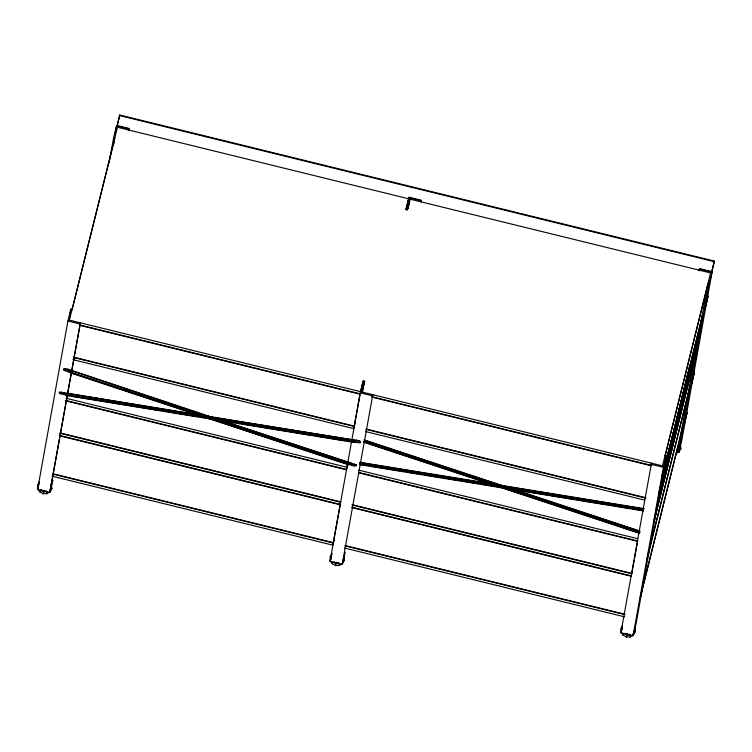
<?xml version="1.0" encoding="UTF-8"?>
<svg xmlns="http://www.w3.org/2000/svg" width="752" height="752" viewBox="0 0 752 752"><rect width="100%" height="100%" fill="white"/><g stroke="black" fill="none" stroke-linecap="round" stroke-linejoin="round"><path stroke-width="1.13" d="M50.13 491.009L52.8 480.302L49.792 492.438L37.6 489.439L67.906 321.01L70.867 309.147L72.042 309.439M69.41 317.222L70.867 309.147M46.643 491.047L43.71 491.094L43.842 490.36M49.792 492.438L67.229 395.533M67.642 393.221L80.379 322.862L67.746 393.117M109.04 163.081L113.608 137.701L116.569 125.838L128.761 128.836L128.47 129.983M50.083 491.291L67.332 395.42M115.112 133.912L116.569 125.838M113.543 144.901L114.793 137.992L113.608 137.701M116.673 127.708L117.058 125.518L129.25 128.517L128.874 130.049M117.049 126.176L119.7 114.99L714.4 261.085L711.749 272.271M117.622 123.713L117.528 124.259L118.29 121.034M118.769 119.126L118.675 119.671L119.7 114.99M333.738 540.829L332.807 545.153L51.982 476.166M340.459 503.21L333.268 542.606L52.903 473.732M65.612 400.421L346.437 469.417L347.631 464.012M354.972 423.244L353.769 428.64L72.953 359.653M364.288 383.482L364.682 381.292L363.103 380.907L360.039 393.804L79.214 324.817M345.177 552.41L342.216 564.273L330.025 561.283L360.33 392.854L363.291 380.991M362.464 385.607L363.084 382.138M362.605 391.642L363.225 388.192M363.639 385.889L364.466 381.283L361.797 391.989L662.493 465.864L710.593 272.957L409.887 199.12L407.217 209.836L406.033 209.545L408.994 197.682L421.186 200.681L420.904 201.827M339.067 562.891L336.135 562.928L336.266 562.205M342.216 564.273L372.813 394.697L372.522 395.843L360.33 392.854M408.515 199.402L408.909 197.221L421.487 200.314L421.111 201.837M408.167 202.297L408.994 197.682M408.233 208.332L409.06 203.726M620.889 632.733L651.486 463.157L651.194 464.313L663.396 467.302L633.09 635.731L620.889 632.733L622.299 627.027M634.237 560.174L631.793 573.738L351.748 504.94M634.641 557.918L637.282 543.226M629.932 634.35L626.999 634.387L627.13 633.663M699.172 270.814L699.567 268.624L711.759 271.622L714.4 261.085M665.172 455.148L666.347 455.439L636.042 623.869L633.09 635.731M677.608 452.14L707.914 283.711L709.098 284.002L678.793 452.422L676.574 451.877M679.545 447.073L679.676 446.35M691.868 382.185L691.473 384.366L693.006 378.247M705.489 306.459L705.103 308.64L708.13 295.921L707.397 298.967M684.809 421.985L684.912 421.44M705.78 305.472L705.874 304.927M692.329 380.926L692.432 380.38M706.25 303.554L706.354 303.009M712.229 270.363L712.323 269.818M699.576 270.288L699.858 269.141L712.05 272.13L681.744 440.559L678.793 452.422M686.435 415.48L687.168 412.434L684.132 425.153M693.476 376.338L693.579 375.784M713.375 265.766L713.469 265.221M43.127 493.716L43.522 491.855L40.58 490.266L39.818 491.921L43.127 493.716L46.897 493.66L50.121 491.78L51.926 488.565L51.258 484.015M335.561 565.551L335.947 563.699L333.004 562.101L332.243 563.765L335.561 565.551L339.331 565.504L342.545 563.615L344.35 560.409L344.266 556.724M626.425 637.01L626.811 635.158L623.869 633.56L623.117 635.224L626.425 637.01L630.195 636.963L633.41 635.073L635.224 631.859L634.547 627.309L635.224 631.859M674.572 427.813L688.024 372.09M688.578 369.815L689.396 366.403M656.252 508.841L673.002 439.478M673.548 437.203L675.08 430.99M675.747 428.104L700.187 327.712L699.398 327.515M654.719 517.818L700.187 327.712M72.098 309.824L114.53 139.637M206.048 417.36L70.256 372.475L65.424 370.811L63.459 369.749L63.657 368.988L64.794 368.555L67.906 369.166L213.53 417.708M63.459 369.749L64.794 368.555M69.175 395.637L60.226 393.719L59.314 392.779L59.511 392.018L202.222 415.64M65.424 370.811L65.612 370.04M60.226 393.719L60.414 392.958M59.314 392.779L61.467 392.732L61.655 391.971M37.6 489.439L39.48 481.891M210.419 417.04L70.011 370.172L69.823 370.933L68.385 371.479L70.491 372.907L348.74 464.886L350.705 464.294L71.017 372.193L67.718 369.937L67.906 369.166M61.467 392.732L66.27 394.65L354.831 441.405L352.82 442.27L66.42 395.533L64.409 393.512L64.606 392.751M408.909 197.221L405.854 209.46L407.424 209.855L410.094 199.139M362.003 392.008L364.682 381.292M408.9 204.535L409.699 201.32M354.831 441.405L352.82 442.27L353.393 439.976M346.437 469.417L347.236 466.202M353.252 442.007L358.347 442.768L360.499 442.721L360.687 441.96L359.776 441.02L356.721 440.127L354.455 440.052L354.267 440.822L352.669 441.396M350.705 464.294L348.505 464.454L348.74 464.886L349.313 462.593L223.551 421.017M355.405 441.997L354.267 440.822L356.533 440.888L356.721 440.127M349.313 462.593L356.533 464.99L355.198 466.184L352.096 465.573L352.284 464.802M333.343 543.01L333.879 540.867M360.499 442.721L359.588 441.781L359.776 441.02M330.025 561.283L331.905 553.726M356.345 465.751L354.38 464.698L354.577 463.937M699.191 270.156L699.567 268.624M665.153 455.9L707.651 285.356M663.396 467.302L666.347 455.439M709.098 284.002L712.05 272.13M662.174 476.843L702.697 314.233M661.497 480.161L702.518 315.652M706.579 302.116L707.021 300.33M653.996 521.014L694.444 358.779M653.817 522.433L694.049 360.96M647.763 555.615L689.913 386.566M646.964 559.657L688.888 391.378M692.141 381.076L694.51 371.648L693.1 377.701M640.431 596.392L683.145 425.077M640.253 597.812L681.556 432.165M677.655 451.858L679.526 444.366M700.732 325.381L701.231 323.36M696.465 345.61L695.76 348.42L696.549 348.618L697.546 344.811L696.756 344.623L696.465 345.61L697.254 345.807M661.995 476.251L674.948 426.309M693.795 353.666L694.679 350.253L695.863 350.545L696.549 348.618M659.053 492.428L675.832 427.728M677.289 422.276L678.172 418.864M678.783 416.382L695.863 350.545M658.31 497.786L696.004 352.5M37.854 488.762L37.769 485.087L39.574 481.872M50.271 489.185L51.333 487.277L51.286 485.096M330.288 560.607L330.194 556.931L331.999 553.716M342.696 561.02L343.767 559.121L343.711 556.941M679.122 451.764L680.927 448.559L680.259 444L680.334 447.271L678.727 450.128L679.122 451.764L675.898 453.653M623.117 635.224L621.152 632.065L621.058 628.381L622.421 625.974M633.56 632.479L634.632 630.58M70.547 371.328L71.064 370.614L71.017 372.193L70.491 372.907L70.256 372.475M37.769 485.087L38.747 484.185M330.194 556.931L331.181 556.029L331.256 559.3M621.058 628.381L622.045 627.488L622.101 629.668M64.409 393.512L66.42 395.533L66.862 395.261M348.505 464.454L351.419 464.022L354.38 464.698M355.386 465.422L356.533 464.99M699.642 329.169L700.309 329.056M354.455 440.052L209.178 416.777M349.257 464.172L351.419 464.022L351.616 463.26L219.33 419.983M43.522 491.855L46.868 491.808L46.897 493.66M335.947 563.699L339.293 563.652L339.331 565.504M626.811 635.158L630.167 635.111L630.195 636.963M196.855 414.427L66.994 393.23L66.42 395.533M206.133 415.941L352.227 439.788M71.496 396.022L132.954 406.052M135.266 406.428L137.588 406.804M139.91 407.18L160.778 410.592M163.099 410.968L165.412 411.344M167.734 411.729L170.055 412.105M172.368 412.481L174.69 412.857M177.011 413.243L188.602 415.132M190.923 415.508L193.245 415.884M195.558 416.27L197.879 416.646M200.201 417.022L202.523 417.398M204.835 417.783L207.157 418.159M209.479 418.535L216.435 419.672M218.747 420.048L221.069 420.434M223.391 420.81L225.713 421.186M228.025 421.562L230.347 421.947M232.669 422.323L234.981 422.699M237.303 423.075L239.625 423.461M241.947 423.837L244.259 424.213M246.581 424.589L248.903 424.974M251.215 425.35L312.672 435.38M314.994 435.756L317.306 436.132M319.628 436.517L340.496 439.92M342.818 440.296L345.14 440.681M347.452 441.057L349.774 441.433M360.067 462.301L487.616 483.113M499.206 485.002L644.144 508.653M359.635 462.565L491.817 484.138M498.773 485.275L643.703 508.925M359.343 463.711L643.421 510.072M359.935 464.322L366.891 465.46M369.213 465.836L394.725 470M397.037 470.385L399.359 470.761M401.681 471.137L404.003 471.513M406.315 471.899L417.915 473.788M420.227 474.164L422.549 474.54M424.871 474.926L427.183 475.302M429.505 475.678L431.827 476.054M434.148 476.439L436.461 476.815M438.783 477.191L441.104 477.567M443.417 477.952L445.739 478.328M448.06 478.704L450.373 479.09M452.695 479.466L455.016 479.842M457.338 480.218L459.651 480.603M461.972 480.979L464.294 481.355M466.607 481.731L468.928 482.117M471.25 482.493L473.563 482.869M475.884 483.245L478.206 483.63M480.519 484.006L546.61 494.788M548.932 495.164L574.443 499.328M576.756 499.713L579.078 500.089M581.399 500.465L583.712 500.841M586.034 501.227L602.267 503.868M604.589 504.254L606.902 504.63M609.223 505.006L611.545 505.382M613.867 505.767L616.179 506.143M618.501 506.519L620.823 506.895M623.135 507.28L630.091 508.408M632.413 508.794L634.735 509.17M637.057 509.546L639.369 509.922M359.503 464.595L643.571 510.956M64.606 369.317L67.718 369.937M119.54 115.573L714.24 261.668M408.524 198.754L117.462 127.248L69.381 320.117L360.434 391.623M696.286 346.7L697.066 346.898M67.906 321.01L80.097 324.009M371.855 396.708L651.862 465.497M79.609 325.296L359.973 394.17L354.23 426.093L73.865 357.219M371.817 397.084L651.345 465.751M366.074 429.007L645.601 497.674M73.339 357.463L354.164 426.459M365.98 429.364L645.996 498.153M365.594 431.545L644.464 500.052M66.007 398.24L346.832 467.227M358.648 470.132L637.517 538.648M358.789 472.453L637.687 540.97M66.026 400.91L346.493 469.812M358.629 472.792L637.752 541.365M60.263 432.955L340.731 501.857M352.867 504.836L631.99 573.409M59.718 433.199L340.543 502.186L340.148 504.376L59.323 435.38M351.964 507.271L630.834 575.788M59.718 435.859L340.083 504.733M351.927 507.647L631.454 576.314M345.112 545.52L624.639 614.187M53.514 474.258L333.202 542.972M345.018 545.877L625.025 614.666M344.623 548.058L624.63 616.847M356.533 440.888L359.588 441.781M364.09 439.854L506.557 486.948M516.577 490.257L640.121 531.1M364.316 440.287L503.445 486.281M512.356 489.223L639.238 531.166M480.443 479.203L488.236 481.778M582.838 513.052L595.086 517.094M364.034 441.433L640.065 532.679M363.291 441.715L638.204 532.595M363.517 442.148L639.548 533.394M126.195 389.724L129.532 390.833M230.817 424.307L240.837 427.625M333.211 458.156L343.232 461.465M209.385 418.469L347.396 464.087M349.99 464.567L352.096 465.573M625.288 633.457L626.999 634.387M334.424 561.998L336.135 562.928M41.134 489.693L43.71 491.094M330.777 561.396L332.243 563.765M38.352 489.552L39.818 491.921M680.334 447.271L680.927 448.559M343.767 559.121L344.35 560.409M51.333 487.277L51.926 488.565M69.823 370.933L70.491 372.907M633.024 633.428L633.41 635.073"/></g></svg>
